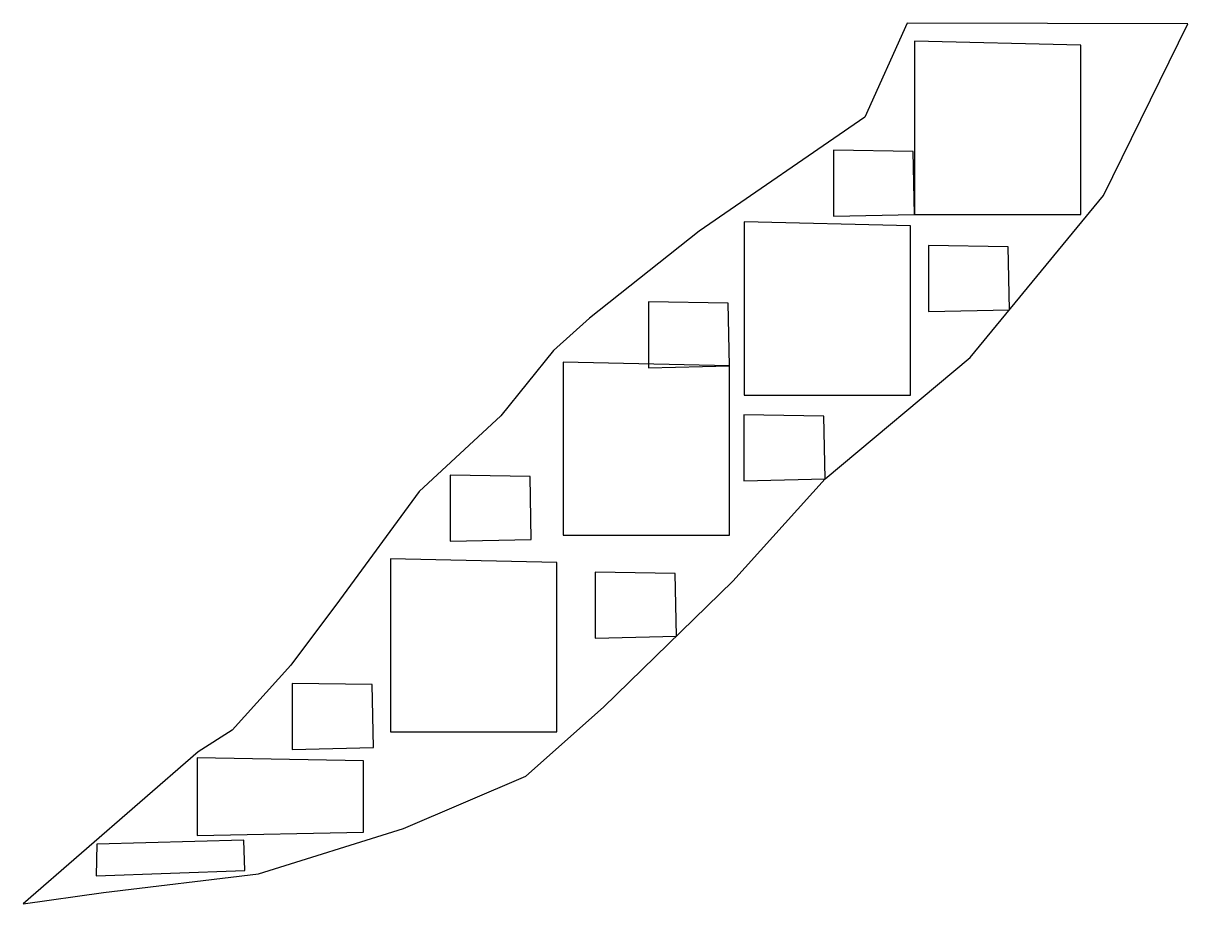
# Model space of a CAD drawing. Extents: x 43.4 to 97.1, y 364 to 404.6.
import ezdxf

# ---------------------------------------------------------------- set-up
doc = ezdxf.new("R2010")
doc.units = 0
doc.layers.add('1', color=7, linetype='CONTINUOUS')

msp = doc.modelspace()

# ---------------------------------------------------------------- linework, layer by layer
at = {"layer": '1'}
msp.add_lwpolyline([(43.406, 364), (47.106, 364.517), (54.24, 365.373), (60.924, 367.472), (66.573, 369.877), (70.153, 373.057), (76.111, 378.874), (80.357, 383.582), (87.047, 389.179), (93.192, 396.656), (97.072, 404.572), (84.138, 404.59), (82.184, 400.263), (74.562, 395), (69.499, 391), (67.845, 389.5), (65.422, 386.5), (61.646, 383), (57.972, 378), (55.739, 375), (53.039, 372), (51.459, 371), (43.406, 364)], close=True, dxfattribs=at)
for points in [[(84.484, 403.762), (84.484, 395.779), (92.146, 395.779), (92.146, 403.584)], [(80.747, 398.735), (80.747, 395.693), (84.484, 395.779), (84.426, 398.678)], [(76.629, 395.434), (76.629, 387.451), (84.291, 387.451), (84.291, 395.256)], [(85.123, 394.341), (85.123, 391.299), (88.86, 391.385), (88.802, 394.284)], [(72.219, 391.752), (72.219, 388.709), (75.956, 388.795), (75.898, 391.694)], [(68.293, 388.974), (68.293, 380.99), (75.956, 380.99), (75.956, 388.795)], [(76.62, 386.539), (76.62, 383.496), (80.357, 383.582), (80.299, 386.482)], [(63.083, 383.751), (63.083, 380.708), (66.82, 380.794), (66.763, 383.693)], [(60.331, 379.904), (60.331, 371.921), (67.994, 371.921), (67.994, 379.726)], [(69.767, 379.285), (69.767, 376.242), (73.504, 376.328), (73.446, 379.228)], [(55.805, 374.158), (55.805, 371.115), (59.542, 371.201), (59.484, 374.1)], [(51.426, 370.723), (51.426, 367.147), (59.088, 367.305), (59.088, 370.594)], [(46.788, 366.748), (46.765, 365.288), (53.622, 365.537), (53.577, 366.936)]]:
    msp.add_3dface(points, dxfattribs=at)

doc.saveas('drawing.dxf')
